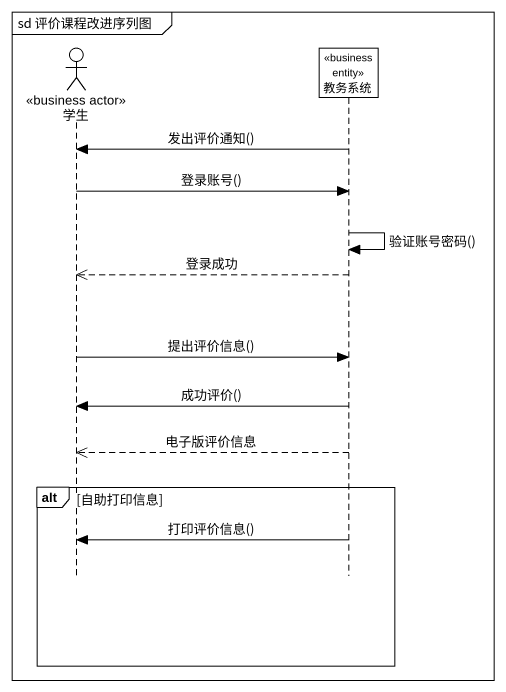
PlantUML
@startuml
mainframe sd 评价课程改进序列图
hide footbox
actor 学生 <<business actor>>
participant 教务系统 <<business entity>>

教务系统 -> 学生 : 发出评价通知()
学生 -> 教务系统 : 登录账号()
教务系统 -> 教务系统 : 验证账号密码()
教务系统 -->> 学生 : 登录成功
学生 -> 教务系统 : 提出评价信息()
教务系统 -> 学生 : 成功评价()
教务系统 -->> 学生 : 电子版评价信息
alt 自助打印信息
  教务系统 -> 学生 : 打印评价信息()
end
@enduml
